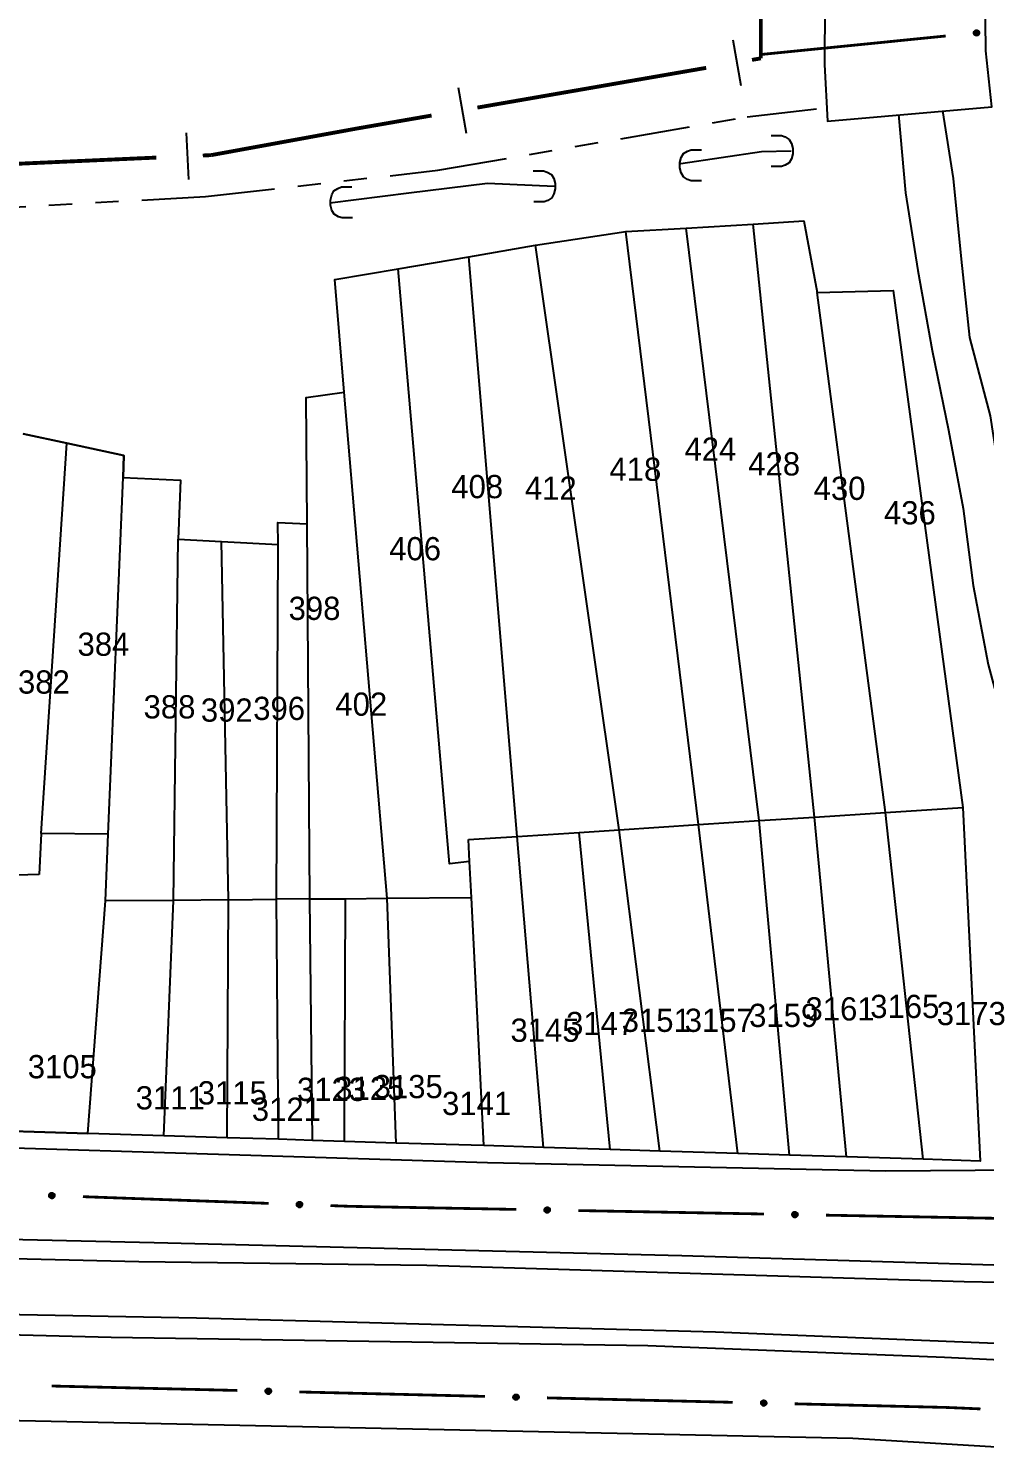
# Model space of a CAD drawing. Extents: x 203851 to 204958, y 4839055 to 4839989.
# Drawn here: x 204002.7 to 204064.4, y 4839190.2 to 4839282 of the extents above; entities that cross this region are included whole.
import ezdxf
from ezdxf.enums import TextEntityAlignment as Align

# ---------------------------------------------------------------- set-up
doc = ezdxf.new("R2010")
doc.units = 0
doc.header["$LTSCALE"] = 1.5
doc.header["$MEASUREMENT"] = 0
doc.linetypes.add('TRACO_05', pattern=[11, 7, -1, 0.5, -1, 0.5, -1])
doc.linetypes.add('TRACO_25', pattern=[8, 3, -1, 1, -1, 1, -1])
for name, color, linetype in [('CD_MALHA_LOTES', 7, 'CONTINUOUS'), ('HD-CANAIS', 7, 'CONTINUOUS'), ('HD-CURSO-PERENE', 170, 'CONTINUOUS'), ('HD-VALAS-DRENOS', 170, 'CONTINUOUS'), ('LM-LIM-SETORES-BAIRROS', 250, 'CONTINUOUS'), ('RU-QUADRA', 210, 'CONTINUOUS'), ('SV-BUEIRO-VALA', 7, 'CONTINUOUS'), ('SV-EIXO-RUA-PAV', 20, 'CONTINUOUS'), ('SV-PONTE-BUEIRO', 251, 'CONTINUOUS'), ('SV-RUA-NAO-PAV', 7, 'CONTINUOUS'), ('SV-RUA-PAVIM', 7, 'CONTINUOUS'), ('Th_NmrPort', 1, 'CONTINUOUS')]:
    doc.layers.add(name, color=color, linetype=linetype)

# ---------------------------------------------------------------- blocks, each defined once
blk = doc.blocks.new('COD120', base_point=(204091.84, 4839277.8))
at = {"layer": 'SV-PONTE-BUEIRO'}
blk.add_lwpolyline([(204090.84, 4839276.4), (204090.84, 4839276.983333), (204090.84, 4839277.070833), (204090.923333, 4839277.304167), (204091.09, 4839277.566667), (204091.34, 4839277.7125), (204091.673333, 4839277.8), (204092.006667, 4839277.8), (204092.34, 4839277.7125), (204092.59, 4839277.566667), (204092.756667, 4839277.304167), (204092.84, 4839277.070833), (204092.84, 4839276.983333), (204092.84, 4839276.4)], dxfattribs=at)

msp = doc.modelspace()

# ---------------------------------------------------------------- linework, layer by layer
at = {"layer": 'CD_MALHA_LOTES', "linetype": 'Continuous', "flags": 128}
for points in [[(204041.26, 4839268.84), (204045.15, 4839269.07)], [(204045.15, 4839269.07), (204049.49, 4839269.33)], [(204049.88, 4839230.8), (204045.15, 4839269.07)], [(204049.49, 4839269.33), (204052.75, 4839269.53)], [(204053.44, 4839231.03), (204049.49, 4839269.33)], [(204052.75, 4839269.53), (204053.62, 4839264.91)], [(204031.13, 4839267.22), (204035.43, 4839267.96)], [(204035.43, 4839267.96), (204041.26, 4839268.84)], [(204040.84, 4839230.21), (204035.43, 4839267.96)], [(204045.95, 4839230.54), (204041.26, 4839268.84)], [(204026.55, 4839266.44), (204031.13, 4839267.22)], [(204034.25, 4839229.78), (204031.13, 4839267.22)], [(204022.46, 4839265.74), (204026.55, 4839266.44)], [(204031.17, 4839228.16), (204029.87, 4839228), (204026.55, 4839266.44)], [(204023.08, 4839258.47), (204022.46, 4839265.74)], [(204053.62, 4839264.91), (204058.52, 4839265.03)], [(204058.03, 4839231.32), (204053.62, 4839264.91)], [(204058.52, 4839265.03), (204063.02, 4839231.65)], [(204020.62, 4839258.12), (204023.08, 4839258.47)], [(204020.68, 4839249.97), (204020.62, 4839258.12)], [(204025.85, 4839225.79), (204023.08, 4839258.47)], [(204005.16, 4839255.17), (204002.34, 4839255.78)], [(204003.5, 4839229.96), (204005.16, 4839255.17)], [(204008.85, 4839254.39), (204005.16, 4839255.17)], [(204008.8, 4839252.97), (204008.85, 4839254.39)], [(204007.84, 4839229.93), (204008.8, 4839252.97)], [(204008.8, 4839252.97), (204012.51, 4839252.78)], [(204012.51, 4839252.78), (204012.36, 4839248.97)], [(204018.82, 4839248.63), (204018.79, 4839250.05)], [(204018.79, 4839250.05), (204020.68, 4839249.97)], [(204020.85, 4839225.74), (204020.68, 4839249.97)], [(204012.06, 4839225.65), (204012.36, 4839248.97)], [(204012.36, 4839248.97), (204015.16, 4839248.82)], [(204015.16, 4839248.82), (204018.82, 4839248.63)], [(204015.61, 4839225.69), (204015.16, 4839248.82)], [(204018.71, 4839225.72), (204018.82, 4839248.63)], [(204053.44, 4839231.03), (204058.03, 4839231.32)], [(204058.03, 4839231.32), (204063.02, 4839231.65)], [(204060.45, 4839208.93), (204058.03, 4839231.32)], [(204063.02, 4839231.65), (204064.15, 4839208.81)], [(204040.84, 4839230.21), (204045.95, 4839230.54)], [(204045.95, 4839230.54), (204049.88, 4839230.8)], [(204048.49, 4839209.3), (204045.95, 4839230.54)], [(204049.88, 4839230.8), (204053.44, 4839231.03)], [(204051.83, 4839209.19), (204049.88, 4839230.8)], [(204055.5, 4839209.08), (204053.44, 4839231.03)], [(204003.5, 4839229.96), (204003.38, 4839227.32)], [(204007.84, 4839229.93), (204003.5, 4839229.96)], [(204007.66, 4839225.61), (204007.84, 4839229.93)], [(204031.1, 4839229.58), (204034.25, 4839229.78)], [(204031.17, 4839228.16), (204031.1, 4839229.58)], [(204034.25, 4839229.78), (204038.25, 4839230.04)], [(204035.94, 4839209.69), (204034.25, 4839229.78)], [(204038.25, 4839230.04), (204040.84, 4839230.21)], [(204040.25, 4839209.55), (204038.25, 4839230.04)], [(204043.46, 4839209.45), (204040.84, 4839230.21)], [(204031.29, 4839225.84), (204031.17, 4839228.16)], [(204003.38, 4839227.32), (203998.24, 4839227.16)], [(204023.16, 4839225.76), (204025.85, 4839225.79)], [(204025.85, 4839225.79), (204031.29, 4839225.84)], [(204026.43, 4839209.98), (204025.85, 4839225.79)], [(204032.1, 4839209.81), (204031.29, 4839225.84)], [(204006.53, 4839210.6), (204007.66, 4839225.61)], [(204012.06, 4839225.65), (204007.66, 4839225.61)], [(204011.42, 4839210.45), (204012.06, 4839225.65)], [(204015.61, 4839225.69), (204012.06, 4839225.65)], [(204015.52, 4839210.32), (204015.61, 4839225.69)], [(204015.61, 4839225.69), (204018.71, 4839225.72)], [(204020.85, 4839225.74), (204018.71, 4839225.72)], [(204018.84, 4839210.22), (204018.71, 4839225.72)], [(204020.85, 4839225.74), (204023.16, 4839225.76)], [(204021.03, 4839210.15), (204020.85, 4839225.74)], [(204023.09, 4839210.08), (204023.16, 4839225.76)], [(203998.17, 4839210.86), (204006.53, 4839210.6)], [(204011.42, 4839210.45), (204006.53, 4839210.6)], [(204015.52, 4839210.32), (204011.42, 4839210.45)], [(204018.84, 4839210.22), (204015.52, 4839210.32)], [(204021.03, 4839210.15), (204018.84, 4839210.22)], [(204023.09, 4839210.08), (204021.03, 4839210.15)], [(204026.43, 4839209.98), (204023.09, 4839210.08)], [(204032.1, 4839209.81), (204026.43, 4839209.98)], [(204035.94, 4839209.69), (204032.1, 4839209.81)], [(204040.25, 4839209.55), (204035.94, 4839209.69)], [(204043.46, 4839209.45), (204040.25, 4839209.55)], [(204048.49, 4839209.3), (204043.46, 4839209.45)], [(204051.83, 4839209.19), (204048.49, 4839209.3)], [(204055.5, 4839209.08), (204051.83, 4839209.19)], [(204060.45, 4839208.93), (204055.5, 4839209.08)], [(204064.15, 4839208.81), (204060.45, 4839208.93)]]:
    msp.add_lwpolyline(points, dxfattribs=at)
at = {"layer": 'HD-CANAIS', "linetype": 'Continuous'}
for points in [[(204077, 4839201.36, 4.88), (204071.98, 4839201.35, 4.88), (204067.83, 4839200.93, 4.88), (204063.1, 4839201.02, 4.88), (204028.42, 4839202.07, 4.88), (204009.81, 4839202.3, 4.88), (203982.76, 4839202.96, 4.88), (203970.74, 4839203.45, 4.88), (203964.29, 4839203.88, 4.88), (203952.62, 4839205.12, 4.88)], [(203952.33, 4839201.21, 4.88), (203964.72, 4839199.86, 4.88), (203974.71, 4839199.43, 4.88), (204013.53, 4839198.68, 4.88), (204047.04, 4839197.79, 4.88), (204064.62, 4839197.07, 4.88), (204076.98, 4839196.5, 4.88)]]:
    msp.add_polyline3d(points, dxfattribs=at)
at = {"layer": 'HD-CURSO-PERENE', "linetype": 'Continuous'}
for points in [[(204058.86, 4839276.41, 2.83), (204059.31, 4839271.34, 2.83), (204060.12, 4839266.32, 2.83), (204061.04, 4839261.17, 2.83), (204062.1, 4839256.02, 2.83), (204063.05, 4839250.95, 2.83), (204063.68, 4839245.98, 2.83), (204064.66, 4839240.89, 2.83), (204066, 4839235.89, 2.83), (204066.94, 4839230.6, 2.83), (204067.89, 4839225.69, 2.83), (204068.91, 4839220.76, 2.83), (204069.31, 4839215.57, 2.83), (204069.58, 4839210.93, 2.83)], [(204072.65, 4839211.12, 2.83), (204072.3, 4839215.83, 2.83), (204071.69, 4839221.19, 2.83), (204070.6, 4839226.62, 2.83), (204069.31, 4839231.55, 2.83), (204068.53, 4839236.71, 2.83), (204067.32, 4839241.69, 2.83), (204066.17, 4839246.73, 2.83), (204065.59, 4839251.87, 2.83), (204064.81, 4839256.95, 2.83), (204063.48, 4839262.01, 2.83), (204062.94, 4839267.06, 2.83), (204062.41, 4839272.28, 2.83), (204061.73, 4839276.64, 2.83)]]:
    msp.add_polyline3d(points, dxfattribs=at)
at = {"layer": 'HD-VALAS-DRENOS', "linetype": 'TRACO_05'}
for points in [[(204044.82, 4839273.24, 3.39), (204050.01, 4839274.01, 3.39), (204051.94, 4839274.06, 3.39)], [(204022.15, 4839270.7, 3.39), (204027.25, 4839271.34, 3.39), (204032.32, 4839271.96, 3.39), (204036.65, 4839271.78, 3.39)]]:
    msp.add_polyline3d(points, dxfattribs=at)
at = {"layer": 'LM-LIM-SETORES-BAIRROS', "const_width": 0.25}
for points in [[(204049.98, 4839294.449), (204049.98, 4839280.449)], [(204049.98, 4839280.03), (204049.407, 4839279.931)], [(204049.98, 4839280.449), (204049.98, 4839280.03)], [(204046.451, 4839279.417), (204031.673, 4839276.85)], [(204028.717, 4839276.337), (204024.776, 4839275.652)], [(204023.9, 4839275.5), (204014.937, 4839273.863)], [(204024.776, 4839275.652), (204023.9, 4839275.5)], [(204010.948, 4839273.622), (203995.963, 4839272.953)], [(204014.48, 4839273.78), (204013.945, 4839273.756)], [(204014.937, 4839273.863), (204014.48, 4839273.78)]]:
    msp.add_lwpolyline(points, dxfattribs=at)
at = {"layer": 'LM-LIM-SETORES-BAIRROS'}
for points in [[(204048.165, 4839281.237), (204048.679, 4839278.281)], [(204030.431, 4839278.157), (204030.944, 4839275.201)], [(204012.879, 4839275.21), (204013.013, 4839272.213)]]:
    msp.add_lwpolyline(points, dxfattribs=at)
at = {"layer": 'RU-QUADRA', "linetype": 'Continuous', "flags": 128}
msp.add_lwpolyline([(204002.34, 4839255.78), (204005.16, 4839255.17), (204008.85, 4839254.39), (204008.8, 4839252.97), (204012.51, 4839252.78), (204012.36, 4839248.97), (204015.16, 4839248.82), (204018.82, 4839248.63), (204018.79, 4839250.05), (204020.68, 4839249.97), (204020.62, 4839258.12), (204023.08, 4839258.47), (204022.46, 4839265.74), (204026.55, 4839266.44), (204031.13, 4839267.22), (204035.43, 4839267.96), (204041.26, 4839268.84), (204045.15, 4839269.07), (204049.49, 4839269.33), (204052.75, 4839269.53), (204053.62, 4839264.91), (204058.52, 4839265.03), (204063.02, 4839231.65), (204064.15, 4839208.81), (204060.45, 4839208.93), (204055.5, 4839209.08), (204051.83, 4839209.19), (204048.49, 4839209.3), (204043.46, 4839209.45), (204040.25, 4839209.55), (204035.94, 4839209.69), (204032.1, 4839209.81), (204026.43, 4839209.98), (204023.09, 4839210.08), (204021.03, 4839210.15), (204018.84, 4839210.22), (204015.52, 4839210.32), (204011.42, 4839210.45), (204006.53, 4839210.6), (203998.17, 4839210.86)], dxfattribs=at)
at = {"layer": 'SV-EIXO-RUA-PAV'}
for points in [[(204063.756, 4839281.769), (204063.787, 4839281.807), (204063.821, 4839281.834), (204063.855, 4839281.848), (204063.889, 4839281.852), (204063.925, 4839281.853), (204063.96, 4839281.846), (204063.998, 4839281.829), (204064.037, 4839281.799), (204064.062, 4839281.762), (204064.078, 4839281.729), (204064.084, 4839281.694), (204064.084, 4839281.66), (204064.076, 4839281.623), (204064.058, 4839281.585), (204064.027, 4839281.546), (204063.993, 4839281.521), (204063.959, 4839281.508), (204063.924, 4839281.501), (204063.888, 4839281.501), (204063.853, 4839281.508), (204063.815, 4839281.526), (204063.777, 4839281.557), (204063.751, 4839281.59), (204063.738, 4839281.624), (204063.732, 4839281.659), (204063.731, 4839281.694), (204063.737, 4839281.731), (204063.756, 4839281.769)], [(204004.061, 4839206.701), (204004.096, 4839206.735), (204004.133, 4839206.757), (204004.17, 4839206.766), (204004.204, 4839206.766), (204004.239, 4839206.762), (204004.273, 4839206.75), (204004.309, 4839206.728), (204004.343, 4839206.693), (204004.363, 4839206.653), (204004.374, 4839206.618), (204004.375, 4839206.582), (204004.371, 4839206.548), (204004.357, 4839206.513), (204004.335, 4839206.477), (204004.299, 4839206.444), (204004.262, 4839206.423), (204004.227, 4839206.415), (204004.191, 4839206.413), (204004.155, 4839206.418), (204004.121, 4839206.43), (204004.086, 4839206.452), (204004.053, 4839206.489), (204004.031, 4839206.525), (204004.023, 4839206.56), (204004.022, 4839206.596), (204004.026, 4839206.631), (204004.036, 4839206.666), (204004.061, 4839206.701)], [(204020.05, 4839206.124), (204020.086, 4839206.157), (204020.123, 4839206.179), (204020.159, 4839206.189), (204020.193, 4839206.188), (204020.229, 4839206.184), (204020.263, 4839206.172), (204020.298, 4839206.151), (204020.332, 4839206.115), (204020.352, 4839206.076), (204020.363, 4839206.041), (204020.365, 4839206.005), (204020.36, 4839205.971), (204020.347, 4839205.936), (204020.324, 4839205.9), (204020.288, 4839205.867), (204020.252, 4839205.845), (204020.216, 4839205.837), (204020.18, 4839205.836), (204020.144, 4839205.84), (204020.111, 4839205.852), (204020.075, 4839205.875), (204020.043, 4839205.911), (204020.021, 4839205.947), (204020.012, 4839205.983), (204020.012, 4839206.018), (204020.015, 4839206.053), (204020.026, 4839206.088), (204020.05, 4839206.124)], [(204036.044, 4839205.767), (204036.079, 4839205.801), (204036.116, 4839205.824), (204036.152, 4839205.834), (204036.186, 4839205.834), (204036.221, 4839205.831), (204036.256, 4839205.819), (204036.291, 4839205.798), (204036.326, 4839205.764), (204036.347, 4839205.724), (204036.358, 4839205.689), (204036.361, 4839205.654), (204036.357, 4839205.62), (204036.344, 4839205.584), (204036.322, 4839205.548), (204036.286, 4839205.514), (204036.25, 4839205.492), (204036.215, 4839205.484), (204036.179, 4839205.481), (204036.143, 4839205.485), (204036.109, 4839205.497), (204036.073, 4839205.519), (204036.04, 4839205.554), (204036.018, 4839205.59), (204036.009, 4839205.625), (204036.007, 4839205.661), (204036.01, 4839205.696), (204036.02, 4839205.731), (204036.044, 4839205.767)], [(204052.041, 4839205.47), (204052.076, 4839205.505), (204052.113, 4839205.527), (204052.149, 4839205.537), (204052.183, 4839205.537), (204052.218, 4839205.534), (204052.253, 4839205.522), (204052.289, 4839205.501), (204052.323, 4839205.467), (204052.344, 4839205.427), (204052.355, 4839205.393), (204052.358, 4839205.357), (204052.354, 4839205.323), (204052.341, 4839205.287), (204052.319, 4839205.251), (204052.284, 4839205.217), (204052.247, 4839205.195), (204052.212, 4839205.187), (204052.176, 4839205.185), (204052.14, 4839205.189), (204052.106, 4839205.2), (204052.07, 4839205.222), (204052.037, 4839205.258), (204052.015, 4839205.293), (204052.006, 4839205.329), (204052.004, 4839205.364), (204052.008, 4839205.399), (204052.018, 4839205.434), (204052.041, 4839205.47)], [(204018.036, 4839194.064), (204018.071, 4839194.099), (204018.108, 4839194.121), (204018.144, 4839194.131), (204018.178, 4839194.131), (204018.214, 4839194.127), (204018.248, 4839194.116), (204018.284, 4839194.094), (204018.318, 4839194.06), (204018.338, 4839194.02), (204018.35, 4839193.985), (204018.352, 4839193.949), (204018.348, 4839193.915), (204018.335, 4839193.88), (204018.313, 4839193.844), (204018.277, 4839193.81), (204018.241, 4839193.789), (204018.205, 4839193.78), (204018.169, 4839193.778), (204018.134, 4839193.782), (204018.1, 4839193.794), (204018.064, 4839193.816), (204018.031, 4839193.852), (204018.009, 4839193.888), (204018, 4839193.923), (204017.999, 4839193.958), (204018.002, 4839193.994), (204018.012, 4839194.029), (204018.036, 4839194.064)], [(204034.031, 4839193.681), (204034.066, 4839193.715), (204034.103, 4839193.738), (204034.14, 4839193.747), (204034.174, 4839193.748), (204034.209, 4839193.744), (204034.243, 4839193.732), (204034.279, 4839193.711), (204034.314, 4839193.676), (204034.334, 4839193.637), (204034.345, 4839193.602), (204034.348, 4839193.566), (204034.343, 4839193.532), (204034.33, 4839193.497), (204034.308, 4839193.461), (204034.272, 4839193.427), (204034.236, 4839193.405), (204034.201, 4839193.397), (204034.165, 4839193.395), (204034.129, 4839193.399), (204034.095, 4839193.411), (204034.059, 4839193.433), (204034.026, 4839193.468), (204034.004, 4839193.505), (204033.995, 4839193.54), (204033.994, 4839193.575), (204033.997, 4839193.61), (204034.008, 4839193.646), (204034.031, 4839193.681)], [(204050.027, 4839193.298), (204050.062, 4839193.332), (204050.099, 4839193.354), (204050.135, 4839193.364), (204050.169, 4839193.364), (204050.204, 4839193.361), (204050.239, 4839193.349), (204050.274, 4839193.328), (204050.309, 4839193.293), (204050.329, 4839193.253), (204050.341, 4839193.218), (204050.343, 4839193.183), (204050.339, 4839193.149), (204050.326, 4839193.113), (204050.304, 4839193.078), (204050.268, 4839193.044), (204050.231, 4839193.022), (204050.196, 4839193.014), (204050.16, 4839193.011), (204050.125, 4839193.016), (204050.091, 4839193.027), (204050.055, 4839193.049), (204050.022, 4839193.085), (204050, 4839193.121), (204049.991, 4839193.156), (204049.99, 4839193.192), (204049.993, 4839193.227), (204050.003, 4839193.262), (204050.027, 4839193.298)]]:
    msp.add_lwpolyline(points, close=True, dxfattribs=at)
for points in [[(204063.731, 4839281.694), (204064.062, 4839281.762)], [(204063.732, 4839281.659), (204064.078, 4839281.729)], [(204063.735, 4839281.678), (204064.065, 4839281.747)], [(204063.737, 4839281.731), (204064.037, 4839281.799)], [(204063.739, 4839281.713), (204064.045, 4839281.781)], [(204063.748, 4839281.748), (204064.014, 4839281.812)], [(204063.756, 4839281.769), (204063.998, 4839281.829)], [(204063.774, 4839281.789), (204063.972, 4839281.836)], [(204063.787, 4839281.807), (204063.96, 4839281.846)], [(204063.806, 4839281.822), (204063.934, 4839281.848)], [(204063.821, 4839281.834), (204063.925, 4839281.853)], [(204063.738, 4839281.641), (204064.079, 4839281.709)], [(204063.738, 4839281.624), (204064.084, 4839281.694)], [(204063.748, 4839281.607), (204064.081, 4839281.676)], [(204063.751, 4839281.59), (204064.084, 4839281.66)], [(204063.767, 4839281.573), (204064.075, 4839281.64)], [(204063.777, 4839281.557), (204064.076, 4839281.623)], [(204063.8, 4839281.543), (204064.064, 4839281.603)], [(204063.815, 4839281.526), (204064.058, 4839281.585)], [(204063.839, 4839281.52), (204064.035, 4839281.564)], [(204063.853, 4839281.508), (204064.027, 4839281.546)], [(204063.875, 4839281.506), (204064.004, 4839281.532)], [(204063.888, 4839281.501), (204063.993, 4839281.521)], [(204004.022, 4839206.596), (204004.374, 4839206.618)], [(204004.023, 4839206.56), (204004.375, 4839206.582)], [(204004.025, 4839206.577), (204004.373, 4839206.598)], [(204004.026, 4839206.631), (204004.363, 4839206.653)], [(204004.028, 4839206.614), (204004.363, 4839206.637)], [(204004.031, 4839206.542), (204004.37, 4839206.565)], [(204004.031, 4839206.525), (204004.371, 4839206.548)], [(204004.036, 4839206.666), (204004.343, 4839206.693)], [(204004.036, 4839206.648), (204004.348, 4839206.674)], [(204004.044, 4839206.506), (204004.359, 4839206.53)], [(204004.049, 4839206.682), (204004.322, 4839206.709)], [(204004.053, 4839206.489), (204004.357, 4839206.513)], [(204004.061, 4839206.701), (204004.309, 4839206.728)], [(204004.081, 4839206.719), (204004.284, 4839206.739)], [(204004.096, 4839206.735), (204004.273, 4839206.75)], [(204004.117, 4839206.747), (204004.247, 4839206.755)], [(204004.133, 4839206.757), (204004.239, 4839206.762)], [(204004.073, 4839206.472), (204004.343, 4839206.495)], [(204004.086, 4839206.452), (204004.335, 4839206.477)], [(204004.109, 4839206.443), (204004.309, 4839206.461)], [(204004.121, 4839206.43), (204004.299, 4839206.444)], [(204004.142, 4839206.424), (204004.274, 4839206.433)], [(204004.155, 4839206.418), (204004.262, 4839206.423)], [(204020.012, 4839206.018), (204020.363, 4839206.041)], [(204020.012, 4839205.983), (204020.365, 4839206.005)], [(204020.015, 4839206.053), (204020.352, 4839206.076)], [(204020.015, 4839206), (204020.362, 4839206.02)], [(204020.017, 4839206.037), (204020.353, 4839206.06)], [(204020.02, 4839205.964), (204020.36, 4839205.987)], [(204020.021, 4839205.947), (204020.36, 4839205.971)], [(204020.025, 4839206.071), (204020.338, 4839206.096)], [(204020.026, 4839206.088), (204020.332, 4839206.115)], [(204020.034, 4839205.928), (204020.349, 4839205.952)], [(204020.039, 4839206.104), (204020.312, 4839206.131)], [(204020.043, 4839205.911), (204020.347, 4839205.936)], [(204020.05, 4839206.124), (204020.298, 4839206.151)], [(204020.063, 4839205.894), (204020.333, 4839205.917)], [(204020.07, 4839206.141), (204020.273, 4839206.161)], [(204020.075, 4839205.875), (204020.324, 4839205.9)], [(204020.086, 4839206.157), (204020.263, 4839206.172)], [(204020.099, 4839205.866), (204020.299, 4839205.883)], [(204020.107, 4839206.17), (204020.237, 4839206.178)], [(204020.111, 4839205.852), (204020.288, 4839205.867)], [(204020.123, 4839206.179), (204020.229, 4839206.184)], [(204020.132, 4839205.847), (204020.263, 4839205.856)], [(204020.144, 4839205.84), (204020.252, 4839205.845)], [(204036.007, 4839205.661), (204036.358, 4839205.689)], [(204036.009, 4839205.625), (204036.361, 4839205.654)], [(204036.01, 4839205.696), (204036.347, 4839205.724)], [(204036.011, 4839205.643), (204036.358, 4839205.669)], [(204036.013, 4839205.679), (204036.347, 4839205.709)], [(204036.017, 4839205.607), (204036.356, 4839205.636)], [(204036.018, 4839205.59), (204036.357, 4839205.62)], [(204036.02, 4839205.731), (204036.326, 4839205.764)], [(204036.02, 4839205.713), (204036.332, 4839205.744)], [(204036.031, 4839205.571), (204036.345, 4839205.601)], [(204036.033, 4839205.747), (204036.305, 4839205.779)], [(204036.044, 4839205.767), (204036.291, 4839205.798)], [(204036.064, 4839205.785), (204036.266, 4839205.808)], [(204036.079, 4839205.801), (204036.256, 4839205.819)], [(204036.1, 4839205.814), (204036.23, 4839205.824)], [(204036.116, 4839205.824), (204036.221, 4839205.831)], [(204036.04, 4839205.554), (204036.344, 4839205.584)], [(204036.06, 4839205.538), (204036.33, 4839205.566)], [(204036.073, 4839205.519), (204036.322, 4839205.548)], [(204036.097, 4839205.51), (204036.296, 4839205.531)], [(204036.109, 4839205.497), (204036.286, 4839205.514)], [(204036.131, 4839205.492), (204036.262, 4839205.503)], [(204036.143, 4839205.485), (204036.25, 4839205.492)], [(204052.004, 4839205.364), (204052.355, 4839205.393)], [(204052.006, 4839205.329), (204052.358, 4839205.357)], [(204052.008, 4839205.399), (204052.344, 4839205.427)], [(204052.008, 4839205.346), (204052.355, 4839205.372)], [(204052.01, 4839205.383), (204052.345, 4839205.412)], [(204052.014, 4839205.31), (204052.353, 4839205.339)], [(204052.015, 4839205.293), (204052.354, 4839205.323)], [(204052.017, 4839205.417), (204052.329, 4839205.448)], [(204052.018, 4839205.434), (204052.323, 4839205.467)], [(204052.028, 4839205.274), (204052.343, 4839205.304)], [(204052.03, 4839205.45), (204052.302, 4839205.482)], [(204052.037, 4839205.258), (204052.341, 4839205.287)], [(204052.041, 4839205.47), (204052.289, 4839205.501)], [(204052.058, 4839205.241), (204052.327, 4839205.269)], [(204052.061, 4839205.488), (204052.263, 4839205.512)], [(204052.07, 4839205.222), (204052.319, 4839205.251)], [(204052.076, 4839205.505), (204052.253, 4839205.522)], [(204052.094, 4839205.213), (204052.294, 4839205.234)], [(204052.097, 4839205.517), (204052.227, 4839205.527)], [(204052.106, 4839205.2), (204052.284, 4839205.217)], [(204052.113, 4839205.527), (204052.218, 4839205.534)], [(204052.128, 4839205.195), (204052.259, 4839205.206)], [(204052.14, 4839205.189), (204052.247, 4839205.195)], [(204017.999, 4839193.958), (204018.35, 4839193.985)], [(204018, 4839193.923), (204018.352, 4839193.949)], [(204018.002, 4839193.994), (204018.338, 4839194.02)], [(204018.002, 4839193.94), (204018.349, 4839193.965)], [(204018.004, 4839193.977), (204018.339, 4839194.005)], [(204018.008, 4839193.905), (204018.347, 4839193.932)], [(204018.009, 4839193.888), (204018.348, 4839193.915)], [(204018.012, 4839194.029), (204018.318, 4839194.06)], [(204018.012, 4839194.011), (204018.324, 4839194.04)], [(204018.022, 4839193.869), (204018.337, 4839193.897)], [(204018.025, 4839194.045), (204018.297, 4839194.075)], [(204018.031, 4839193.852), (204018.335, 4839193.88)], [(204018.036, 4839194.064), (204018.284, 4839194.094)], [(204018.051, 4839193.835), (204018.321, 4839193.862)], [(204018.056, 4839194.082), (204018.258, 4839194.105)], [(204018.064, 4839193.816), (204018.313, 4839193.844)], [(204018.071, 4839194.099), (204018.248, 4839194.116)], [(204018.087, 4839193.807), (204018.287, 4839193.827)], [(204018.092, 4839194.111), (204018.222, 4839194.121)], [(204018.1, 4839193.794), (204018.277, 4839193.81)], [(204018.108, 4839194.121), (204018.214, 4839194.127)], [(204018.121, 4839193.789), (204018.252, 4839193.799)], [(204018.134, 4839193.782), (204018.241, 4839193.789)], [(204034.008, 4839193.646), (204034.314, 4839193.676)], [(204034.02, 4839193.661), (204034.293, 4839193.692)], [(204034.031, 4839193.681), (204034.279, 4839193.711)], [(204034.051, 4839193.699), (204034.254, 4839193.721)], [(204034.066, 4839193.715), (204034.243, 4839193.732)], [(204034.087, 4839193.728), (204034.217, 4839193.737)], [(204034.103, 4839193.738), (204034.209, 4839193.744)], [(204033.994, 4839193.575), (204034.345, 4839193.602)], [(204033.995, 4839193.54), (204034.348, 4839193.566)], [(204033.997, 4839193.61), (204034.334, 4839193.637)], [(204033.997, 4839193.557), (204034.345, 4839193.581)], [(204034, 4839193.594), (204034.335, 4839193.621)], [(204034.003, 4839193.521), (204034.342, 4839193.549)], [(204034.004, 4839193.505), (204034.343, 4839193.532)], [(204034.007, 4839193.628), (204034.319, 4839193.657)], [(204034.017, 4839193.485), (204034.332, 4839193.513)], [(204034.026, 4839193.468), (204034.33, 4839193.497)], [(204034.047, 4839193.452), (204034.316, 4839193.478)], [(204034.059, 4839193.433), (204034.308, 4839193.461)], [(204034.083, 4839193.424), (204034.283, 4839193.444)], [(204034.095, 4839193.411), (204034.272, 4839193.427)], [(204034.117, 4839193.405), (204034.248, 4839193.416)], [(204034.129, 4839193.399), (204034.236, 4839193.405)], [(204049.99, 4839193.192), (204050.341, 4839193.218)], [(204049.991, 4839193.156), (204050.343, 4839193.183)], [(204049.993, 4839193.227), (204050.329, 4839193.253)], [(204049.993, 4839193.174), (204050.34, 4839193.198)], [(204049.995, 4839193.21), (204050.33, 4839193.238)], [(204049.999, 4839193.138), (204050.338, 4839193.165)], [(204050, 4839193.121), (204050.339, 4839193.149)], [(204050.003, 4839193.262), (204050.309, 4839193.293)], [(204050.003, 4839193.244), (204050.315, 4839193.274)], [(204050.013, 4839193.102), (204050.327, 4839193.13)], [(204050.016, 4839193.278), (204050.288, 4839193.308)], [(204050.022, 4839193.085), (204050.326, 4839193.113)], [(204050.027, 4839193.298), (204050.274, 4839193.328)], [(204050.042, 4839193.069), (204050.312, 4839193.095)], [(204050.047, 4839193.316), (204050.249, 4839193.338)], [(204050.055, 4839193.049), (204050.304, 4839193.078)], [(204050.062, 4839193.332), (204050.239, 4839193.349)], [(204050.078, 4839193.041), (204050.278, 4839193.06)], [(204050.083, 4839193.345), (204050.213, 4839193.354)], [(204050.091, 4839193.027), (204050.268, 4839193.044)], [(204050.099, 4839193.354), (204050.204, 4839193.361)], [(204050.112, 4839193.022), (204050.243, 4839193.032)], [(204050.125, 4839193.016), (204050.231, 4839193.022)]]:
    msp.add_lwpolyline(points, dxfattribs=at)
at = {"layer": 'SV-EIXO-RUA-PAV', "const_width": 0.18}
for points in [[(204049.98, 4839280.278), (204061.92, 4839281.474)], [(204006.199, 4839206.514), (204018.191, 4839206.081)], [(204022.189, 4839205.936), (204023.188, 4839205.9)], [(204023.188, 4839205.9), (204023.47, 4839205.89)], [(204023.47, 4839205.89), (204034.186, 4839205.691)], [(204038.185, 4839205.617), (204050.183, 4839205.394)], [(204054.182, 4839205.32), (204066.18, 4839205.098)], [(204004.181, 4839194.286), (204016.178, 4839193.999)], [(204020.176, 4839193.903), (204032.173, 4839193.616)], [(204036.172, 4839193.52), (204048.168, 4839193.232)], [(204052.167, 4839193.136), (204061.165, 4839192.921)], [(204061.165, 4839192.921), (204062.03, 4839192.9)], [(204062.03, 4839192.9), (204064.162, 4839192.806)]]:
    msp.add_lwpolyline(points, dxfattribs=at)
at = {"layer": 'SV-PONTE-BUEIRO', "linetype": 'Continuous'}
msp.add_polyline3d([(204064.5, 4839280.51, 4.08), (204064.46, 4839284.4, 4.08), (204054.11, 4839283.53, 4.08), (204054.08, 4839279.63, 4.08), (204054.28, 4839275.98, 3.97), (204064.89, 4839276.9, 3.97)], close=True, dxfattribs=at)
at = {"layer": 'SV-RUA-NAO-PAV', "linetype": 'TRACO_25'}
msp.add_polyline3d([(203927.82, 4839214.55, 3.87), (203931.29, 4839246.44, 3.87), (203933.9, 4839268.25, 3.87), (203934.66, 4839271.23, 3.87), (203935.26, 4839272.86, 3.87), (203937.19, 4839273.17, 3.87), (203937.2, 4839273.17, 3.87), (203942.29, 4839270.37, 3.87), (203947.03, 4839268.77, 3.87), (203954.67, 4839268.02, 3.87), (203969.79, 4839267.86, 3.89), (203983.93, 4839268.79, 3.89), (203998.02, 4839270.21, 3.89), (204014.11, 4839271.11, 3.89), (204029.12, 4839272.8, 3.89), (204049.1, 4839276.25, 3.89), (204054.07, 4839276.83, 3.89)], dxfattribs=at)
at = {"layer": 'SV-RUA-PAVIM', "linetype": 'Continuous'}
for points in [[(204244.56, 4839293.47, 3.81), (204246.2, 4839292.48, 3.83), (204247.09, 4839291.1, 3.83), (204253.86, 4839227.88, 3.83), (204256.01, 4839208.16, 3.83), (204255.72, 4839205.59, 3.83), (204254.53, 4839203.61, 3.82), (204252.53, 4839202.34, 3.83), (204249.43, 4839201.47, 3.83), (204245.36, 4839200.89, 3.83), (204222.18, 4839201.24, 3.83), (204179.08, 4839203.2, 3.85), (204138.39, 4839205.37, 3.85), (204102.09, 4839206.97, 3.85), (204075.33, 4839208.3, 3.85), (204058.05, 4839208.17, 3.85), (204032.32, 4839208.69, 3.85), (203998.94, 4839209.74, 3.85), (203977.15, 4839209.94, 3.85), (203964.48, 4839210.93, 3.85), (203945.39, 4839212.95, 3.85), (203926.73, 4839214.699, 3.85)], [(203860.758, 4839209.713, 4.73), (203894.21, 4839205.96, 4.73), (203935.66, 4839201.8, 4.73), (203962.64, 4839198.77, 4.69), (203966.07, 4839198.51, 4.69), (204008.02, 4839197.43, 4.65), (204042.68, 4839196.91, 4.57), (204061.84, 4839196.14, 4.49), (204089.9, 4839194.81, 4.41), (204144.19, 4839192.17, 4.41), (204171.77, 4839190.84, 4.41)], [(204153.66, 4839198.6, 4.22), (204104.29, 4839201, 4.22), (204074.71, 4839202.65, 4.22), (204072.26, 4839202.48, 4.22), (204067.9, 4839202.01, 4.22), (204044.87, 4839202.69, 4.21), (204010.8, 4839203.53, 4.21), (203975.91, 4839204.33, 4.21), (203965.52, 4839204.91, 4.21), (203948.26, 4839206.61, 4.21), (203926.223, 4839208.897, 4.21)], [(204172.68, 4839085.27, 3.57), (204096.13, 4839079.64, 3.61), (204024.33, 4839074.51, 3.72), (203976.59, 4839071.09, 3.81), (203926.62, 4839067.6, 3.83), (203872.62, 4839063.82, 3.89), (203870.96, 4839064.31, 3.87), (203870.2, 4839065.74, 3.87), (203869.97, 4839067.82, 3.81), (203867.29, 4839200.6, 4.33), (203869.29, 4839203.11, 4.33), (203907.28, 4839199.02, 4.18), (203938.22, 4839195.79, 4.19), (203963.52, 4839193.26, 4.19), (203971.97, 4839192.85, 4.18), (203992.95, 4839192.25, 4.15), (204055.91, 4839190.92, 3.9), (204089.75, 4839188.88, 3.91), (204116.06, 4839187.77, 3.91), (204163.88, 4839185.28, 3.88)]]:
    msp.add_polyline3d(points, dxfattribs=at)

# ---------------------------------------------------------------- block references
at = {"layer": 'SV-BUEIRO-VALA'}
for p, rotation in [((204052.05, 4839274.04, 3.74), 270), ((204044.74, 4839273.13, 3.74), 90), ((204036.7, 4839271.78, 3.74), 271), ((204022.19, 4839270.71, 3.74), 91)]:
    msp.add_blockref('COD120', p, dxfattribs=dict(at, rotation=rotation))

# ---------------------------------------------------------------- texts
at = {"layer": 'Th_NmrPort', "color": 1}
for s, p in [('424', (204045.048, 4839254.792)), ('418', (204040.203, 4839253.496)), ('428', (204049.168, 4839253.842)), ('408', (204029.99, 4839252.373)), ('412', (204034.74, 4839252.273)), ('430', (204053.388, 4839252.262)), ('436', (204057.928, 4839250.682)), ('406', (204025.98, 4839248.363)), ('398', (204019.485, 4839244.511)), ('384', (204005.856, 4839242.196)), ('382', (204002.01, 4839239.753)), ('388', (204010.12, 4839238.15)), ('392', (204013.82, 4839237.94)), ('396', (204017.2, 4839238.05)), ('402', (204022.504, 4839238.325)), ('3161', (204052.862, 4839218.642)), ('3165', (204057.042, 4839218.802)), ('3147', (204037.403, 4839217.696)), ('3151', (204040.993, 4839217.906)), ('3157', (204045.063, 4839217.906)), ('3159', (204049.222, 4839218.222)), ('3173', (204061.337, 4839218.343)), ('3145', (204033.813, 4839217.266)), ('3105', (204002.64, 4839214.91)), ('3115', (204013.62, 4839213.22)), ('3123', (204020.028, 4839213.446)), ('3125', (204022.496, 4839213.515)), ('3135', (204024.976, 4839213.625)), ('3111', (204009.61, 4839212.9)), ('3121', (204017.11, 4839212.16)), ('3141', (204029.393, 4839212.537))]:
    msp.add_text(s, height=1.5, dxfattribs=at).set_placement(p, align=Align.MIDDLE_LEFT)

doc.saveas('drawing.dxf')
